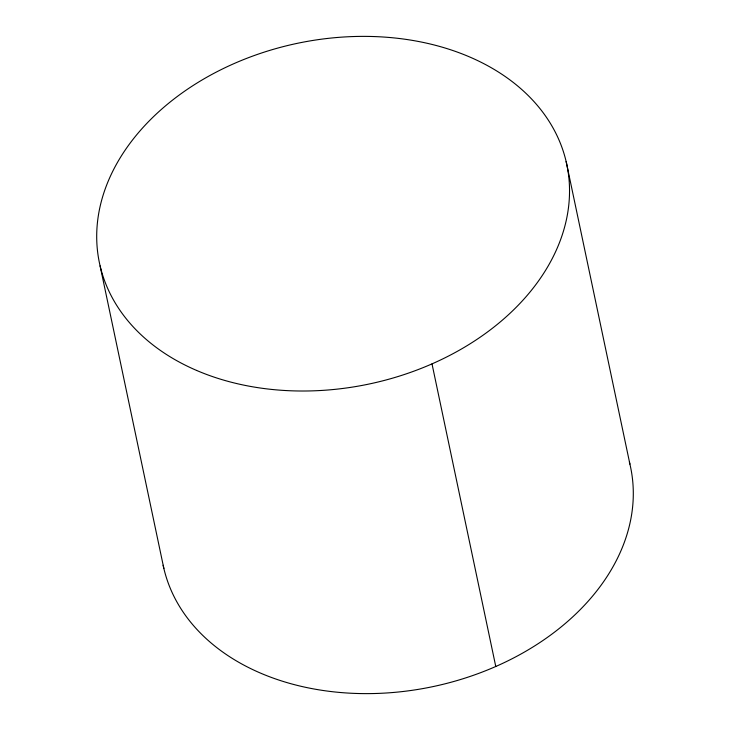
<?xml version="1.0" encoding="UTF-8"?>
<svg xmlns="http://www.w3.org/2000/svg" width="730" height="730" viewBox="0 0 730 730"><rect width="100%" height="100%" fill="white"/><g stroke="black" fill="none" stroke-linecap="round" stroke-linejoin="round"><path stroke-width="1.09" d="M566.133 161.512L629.908 464.116M432.005 363.878L495.77 666.49M100.092 265.884L163.867 568.487M629.379 461.98A238.81 174.087 -11.9 0 1 436.084 685.935A238.81 174.087 -11.9 0 1 163.146 565.266M196.589 370.429A238.81 174.087 -11.9 0 0 568.533 207.147A238.81 174.087 -11.9 0 0 234.23 63.51A238.81 174.087 -11.9 0 0 196.589 370.429"/></g></svg>
